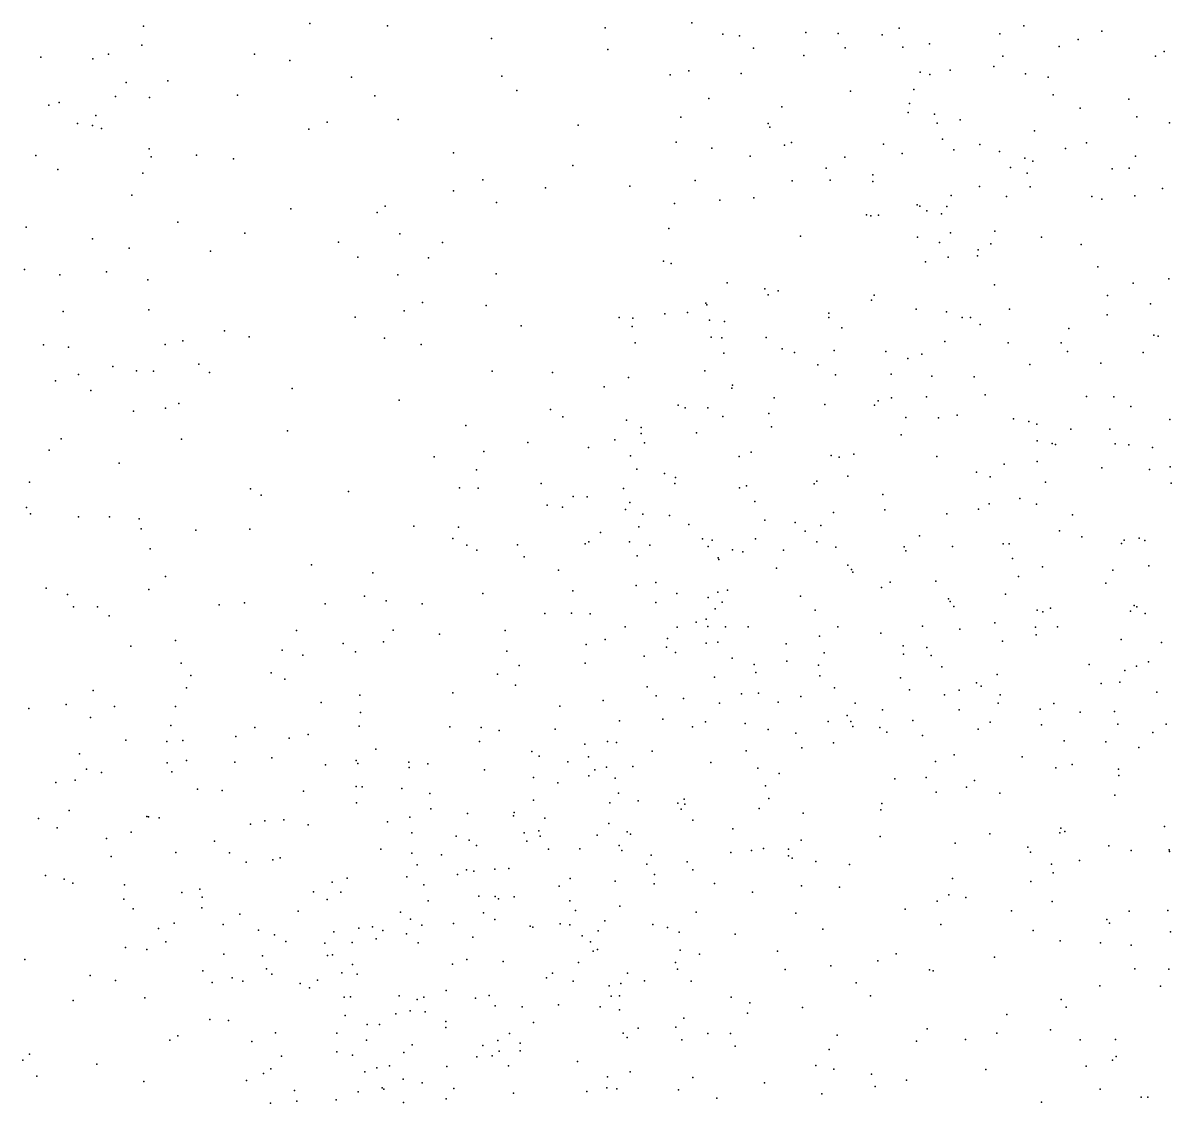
# Model space of a CAD drawing. Header units: metres. Extents: x -23.9 to 23.9, y -27.4 to 27.4.
# Drawn here: x -2.263 to -0.891, y -5.191 to -3.9 of the extents above; entities that cross this region are included whole.
import ezdxf

# ---------------------------------------------------------------- set-up
doc = ezdxf.new("R2010")
doc.units = ezdxf.units.M

msp = doc.modelspace()

# ---------------------------------------------------------------- linework, layer by layer
for p in [(-2.1192, -3.904, 0.8395), (-1.9205, -3.9007, 2.0692), (-1.8277, -3.9034, 4.4235), (-1.5676, -3.9057, 4.5672), (-1.464, -3.9, 16.4412), (-1.2162, -3.9062, 15.4997), (-1.0673, -3.9033, -11.8784), (-1.7032, -3.9185, 4.4712), (-1.4267, -3.9132, 1.8783), (-1.4069, -3.9155, 23.4965), (-1.3275, -3.9112, 14.7274), (-1.289, -3.9125, -12.153), (-1.2366, -3.9143, 14.3792), (-1.0957, -3.913, 4.5559), (-1.0021, -3.9199, -5.6764), (-0.9741, -3.9099, 15.8736), (-2.1211, -3.9264, -12.2747), (-1.5641, -3.9318, 26.2194), (-1.3903, -3.9302, 4.6197), (-1.2807, -3.9296, 14.5424), (-1.2116, -3.9291, 26.1603), (-1.1801, -3.9248, -6.7162), (-1.0249, -3.9283, -7.2606), (-0.8997, -3.9342, -7.8385), (-2.2418, -3.9408, 3.6959), (-2.1798, -3.9427, 3.9611), (-2.1609, -3.9371, 23.7888), (-1.9864, -3.9373, -23.9287), (-1.9441, -3.9448, 4.2954), (-1.3299, -3.9387, 14.5599), (-1.0924, -3.9396, 14.1374), (-0.9098, -3.9397, -5.5996), (-1.6911, -3.9634, -19.4958), (-1.4896, -3.9619, 17.7847), (-1.4674, -3.9571, 16.8662), (-1.4048, -3.9602, 15.0509), (-1.1912, -3.9587, 13.4911), (-1.1794, -3.9615, 23.325), (-1.1553, -3.9566, 15.6834), (-1.103, -3.9519, -11.7182), (-1.0653, -3.9607, -7.5419), (-2.1398, -3.9713, 0.9721), (-2.0899, -3.9691, 4.1456), (-1.8705, -3.9648, -22.9505), (-1.0383, -3.9647, -7.4224), (-2.1525, -3.9877, 0.7468), (-2.1118, -3.989, -25.0003), (-2.0067, -3.9863, -19.9223), (-1.8427, -3.987, 23.7014), (-1.673, -3.9806, -12.2049), (-1.4437, -3.9901, 4.5092), (-1.2743, -3.9814, -6.3342), (-1.1987, -3.9797, -12.0124), (-1.032, -3.9859, -11.4053), (-0.9416, -3.9909, -11.1901), (-2.2323, -3.9981, 0.5462), (-2.2198, -3.9949, -20.2438), (-1.3564, -4.0001, 14.2022), (-1.2037, -3.9961, -6.0248), (-1, -4.0019, 26.0956), (-2.1761, -4.0104, -21.8534), (-1.8995, -4.0186, 4.2092), (-1.8146, -4.0155, 26.2208), (-1.4772, -4.0125, 16.0281), (-1.2052, -4.0068, -11.855), (-1.1739, -4.0088, -7.7532), (-1.1431, -4.0159, -7.6064), (-0.9323, -4.012, 4.3558), (-2.1981, -4.02, 26.0462), (-2.18, -4.0227, 1.0812), (-2.1691, -4.026, 23.9462), (-1.9215, -4.027, -12.2048), (-1.5997, -4.0223, 4.3731), (-1.3725, -4.02, -12.1259), (-1.3706, -4.0244, -19.377), (-1.1708, -4.0198, 14.2574), (-1.0543, -4.0289, 15.9251), (-0.893, -4.0195, -7.9751), (-1.4826, -4.0425, 15.5513), (-1.3533, -4.0459, 14.7786), (-1.3449, -4.0428, 26.1426), (-1.235, -4.045, -11.7527), (-1.1642, -4.0388, -11.6037), (-1.1196, -4.0452, 1.6647), (-0.9922, -4.0431, 13.1163), (-2.2479, -4.0583, -12.0718), (-2.1125, -4.0504, -12.1257), (-2.11, -4.0598, 0.9027), (-2.0559, -4.058, 4.0373), (-1.7486, -4.0552, 23.6306), (-1.4398, -4.0497, 23.5197), (-1.3941, -4.0591, 4.421), (-1.2812, -4.0602, -26.7867), (-1.2125, -4.056, -6.4869), (-1.1507, -4.0516, -6.7086), (-1.0961, -4.0534, 18.7699), (-1.0175, -4.05, -8.0863), (-0.9338, -4.0592, -5.6699), (-2.0115, -4.0622, -25.6399), (-1.6061, -4.0705, 23.5547), (-1.3033, -4.0736, 15.5792), (-1.083, -4.0727, -7.1404), (-1.0661, -4.0616, 4.3788), (-1.0564, -4.0653, -7.0293), (-0.9415, -4.0734, 23.1087), (-2.2214, -4.0753, 1.1934), (-2.1199, -4.0794, 3.8742), (-1.7135, -4.0875, -12.1544), (-1.2987, -4.0879, 14.5548), (-1.2477, -4.0815, 14.3742), (-1.0631, -4.0794, -11.2955), (-0.9615, -4.0743, 13.9475), (-1.7486, -4.1007, 4.1706), (-1.6389, -4.0969, 4.2384), (-1.5381, -4.0952, -12.1339), (-1.4601, -4.0882, 15.067), (-1.3439, -4.0885, -11.9891), (-1.2476, -4.0894, -7.6959), (-1.1201, -4.0954, 23.2727), (-1.0595, -4.0959, 14.0944), (-0.9017, -4.098, -8.1094), (-2.1332, -4.1058, 0.7814), (-1.6973, -4.1145, 1.9264), (-1.4306, -4.1117, 15.1992), (-1.3899, -4.109, 14.8982), (-1.1539, -4.1062, -5.9252), (-1.0878, -4.1072, 26.0795), (-0.986, -4.1072, -11.0666), (-0.9739, -4.1106, 4.2806), (-0.9345, -4.1066, -10.9507), (-1.9432, -4.1221, -25.3145), (-1.8399, -4.1266, -12.0856), (-1.8305, -4.1191, -23.6381), (-1.4846, -4.1159, 16.5658), (-1.2552, -4.1291, -7.9942), (-1.1948, -4.1172, -7.3788), (-1.1913, -4.1191, -11.5103), (-1.1832, -4.1244, 15.872), (-1.1655, -4.1279, -7.2228), (-1.1591, -4.1192, -8.0794), (-2.078, -4.1382, -21.1247), (-1.2499, -4.1303, -6.2896), (-1.2409, -4.1295, -6.1264), (-2.2592, -4.144, 3.3745), (-1.9978, -4.1511, 3.9537), (-1.8126, -4.1521, -22.4432), (-1.4914, -4.1456, 17.2774), (-1.3341, -4.1546, -11.7663), (-1.1941, -4.156, -6.023), (-1.155, -4.1509, -7.0865), (-1.102, -4.1489, -6.8936), (-1.0459, -4.1561, 16.0446), (-2.18, -4.158, 3.6074), (-2.136, -4.1693, -11.9265), (-1.8859, -4.162, -24.2803), (-1.7617, -4.1623, -26.0187), (-1.1678, -4.1625, 13.7363), (-1.1068, -4.1639, -6.7649), (-0.9988, -4.1647, -5.7801), (-2.0392, -4.1725, 3.8465), (-1.8629, -4.1799, 23.6929), (-1.7786, -4.1808, 4.0328), (-1.1577, -4.1798, 4.2764), (-1.1224, -4.1784, -11.2392), (-1.1218, -4.1711, -8.2332), (-2.2613, -4.1944, 0.4514), (-2.1633, -4.1972, 1.0537), (-1.4978, -4.1846, 15.3234), (-1.4885, -4.1873, -12.0542), (-1.1847, -4.1854, 14.2845), (-0.9788, -4.1915, -10.8874), (-2.2191, -4.2009, 0.5561), (-2.1139, -4.2068, 0.9262), (-1.8152, -4.2009, 23.6184), (-1.6977, -4.1997, 23.554), (-1.4215, -4.2105, 15.1037), (-0.9364, -4.211, -10.7535), (-0.8941, -4.2059, 23.1128), (-1.3768, -4.2176, -7.6506), (-1.3726, -4.2247, 14.7889), (-1.3606, -4.2201, 4.1866), (-1.1021, -4.2128, -11.1266), (-1.7859, -4.2341, 26.1271), (-1.7095, -4.2377, -20.3252), (-1.4472, -4.2348, -11.8523), (-1.4459, -4.2367, 18.0153), (-1.2494, -4.2314, 4.2085), (-1.2461, -4.2252, -6.22), (-0.9673, -4.2257, 25.9878), (-0.916, -4.2357, 16.2049), (-2.215, -4.2447, 24.0451), (-2.1126, -4.2427, 23.876), (-1.8663, -4.2516, -21.4479), (-1.8076, -4.2439, -11.9058), (-1.5509, -4.252, 23.4561), (-1.496, -4.2475, 16.8711), (-1.4692, -4.2458, -7.8838), (-1.3002, -4.2467, 23.302), (-1.3002, -4.2519, 26.038), (-1.196, -4.2418, -6.8621), (-1.1594, -4.2453, -6.7082), (-1.1408, -4.2518, -6.5682), (-1.1309, -4.252, 4.1785), (-1.0844, -4.2418, -8.428), (-0.9675, -4.2487, 13.9633), (-1.668, -4.262, 3.973), (-1.5351, -4.2626, 4.0472), (-1.5345, -4.2529, 26.0836), (-1.4428, -4.2551, -7.7441), (-1.425, -4.2568, -11.7399), (-1.2848, -4.2644, -11.4423), (-1.1192, -4.2603, 16.0874), (-1.0136, -4.2652, 4.1125), (-2.0722, -4.2798, 3.5754), (-2.0222, -4.2677, 23.7692), (-1.9928, -4.2751, 3.7354), (-1.831, -4.2767, 3.8586), (-1.4406, -4.2755, 15.5645), (-1.4279, -4.2764, -8.1224), (-1.3749, -4.2759, -7.3994), (-0.9117, -4.273, -2.4269), (-0.9067, -4.2742, -10.5639), (-2.2384, -4.2846, 1.2566), (-2.2087, -4.2872, -11.7141), (-2.0932, -4.2842, 23.7878), (-1.7872, -4.2842, -22.0929), (-1.5316, -4.2822, -8.02), (-1.3559, -4.2893, -11.5446), (-1.294, -4.2914, -7.0268), (-1.2321, -4.2924, 16.0226), (-1.1617, -4.2807, -5.9913), (-1.0861, -4.2823, -10.956), (-1.0227, -4.2822, -10.8122), (-1.0151, -4.2927, 18.876), (-0.9246, -4.2937, 1.4261), (-1.4258, -4.2947, 4.0494), (-1.3414, -4.2938, 15.8022), (-1.2057, -4.3011, -11.1917), (-1.189, -4.2957, -8.4291), (-0.975, -4.3067, -10.6564), (-2.1966, -4.3201, 1.1514), (-2.1558, -4.3104, 0.7017), (-2.1276, -4.3157, 0.9716), (-2.1072, -4.3161, 0.8226), (-2.053, -4.3079, -11.7279), (-2.0404, -4.3178, 25.9075), (-1.7023, -4.3161, 3.8719), (-1.6302, -4.3178, -23.0885), (-1.4483, -4.3157, -7.5114), (-1.3135, -4.3085, -8.3189), (-1.2921, -4.3206, 14.4495), (-1.2257, -4.3197, -6.6488), (-1.0599, -4.3083, 14.1033), (-2.2243, -4.3277, 0.5288), (-1.5688, -4.3347, -7.8899), (-1.5394, -4.3236, -11.7823), (-1.4151, -4.3329, -11.4065), (-1.177, -4.3219, -6.4549), (-1.1264, -4.3228, -26.3764), (-2.1819, -4.3391, 3.2517), (-1.9415, -4.3366, -11.7155), (-1.4162, -4.3365, -8.2656), (-1.3657, -4.348, 14.7188), (-1.2253, -4.3479, 14.5181), (-1.1834, -4.3468, -6.3347), (-1.1134, -4.3443, 25.9259), (-0.9923, -4.3464, -5.8531), (-0.9598, -4.3466, -8.553), (-2.0928, -4.3604, -11.631), (-2.0769, -4.3549, 3.4205), (-1.8134, -4.3509, 23.5808), (-1.6328, -4.362, -20.7491), (-1.4802, -4.3568, 25.994), (-1.4717, -4.3599, 15.4337), (-1.4446, -4.3597, -7.3134), (-1.305, -4.3559, -6.7985), (-1.2457, -4.3569, 23.2277), (-1.2411, -4.3515, 4.0276), (-0.9393, -4.3584, -10.4754), (-2.1312, -4.3639, 25.8145), (-1.618, -4.3707, -8.1161), (-1.542, -4.3748, -7.6202), (-1.4269, -4.3701, -7.2026), (-1.3719, -4.3666, 3.9583), (-1.2082, -4.3715, -6.0824), (-1.1691, -4.372, -8.6166), (-1.147, -4.3685, 14.2354), (-1.0794, -4.3731, -5.9506), (-0.8926, -4.3737, 0.8052), (-1.9471, -4.3872, 3.6045), (-1.7341, -4.381, 3.756), (-1.5243, -4.3834, -8.2475), (-1.4584, -4.3897, 1.6841), (-1.3687, -4.3824, -8.4178), (-1.0611, -4.3763, -10.7177), (-1.0517, -4.3794, -2.5889), (-1.0109, -4.3855, -10.5857), (-0.9644, -4.3852, 25.8825), (-2.2175, -4.3968, 3.072), (-2.0736, -4.3973, 23.9184), (-1.66, -4.4012, -7.9579), (-1.5558, -4.3981, 17.7531), (-1.5244, -4.3906, -11.5412), (-1.5205, -4.4017, 3.8455), (-1.2138, -4.392, 14.215), (-1.0512, -4.3994, -20.0029), (-1.0335, -4.4026, 13.7269), (-0.9579, -4.4028, -2.2563), (-2.2319, -4.4106, 25.7115), (-1.7126, -4.4122, -11.6629), (-1.5874, -4.4072, -23.4871), (-1.3929, -4.4127, -20.469), (-1.2973, -4.4167, -8.5714), (-1.2705, -4.4153, 3.9195), (-1.0293, -4.4038, 23.0758), (-0.9417, -4.4042, 13.9309), (-0.9135, -4.4073, -10.3695), (-2.1481, -4.426, -11.5083), (-1.7719, -4.4186, 25.9618), (-1.5372, -4.4172, -21.5016), (-1.4075, -4.4181, 15.8281), (-1.2877, -4.4189, -10.9347), (-1.1713, -4.4179, -10.8432), (-1.0908, -4.4273, 16.2987), (-1.0514, -4.424, -2.6923), (-0.8923, -4.4305, 3.8628), (-1.721, -4.4339, -8.0529), (-1.5298, -4.4332, -11.4291), (-1.4965, -4.4384, -11.3013), (-1.4836, -4.4433, 23.3443), (-1.2774, -4.4417, 25.8844), (-1.1238, -4.4369, 3.9382), (-1.1076, -4.4424, -8.798), (-0.9741, -4.4316, -8.7015), (-0.9171, -4.4337, -2.8484), (-2.2551, -4.4489, 2.8994), (-1.9912, -4.4568, 25.8268), (-1.7415, -4.4553, 3.6396), (-1.719, -4.4558, -8.1888), (-1.6438, -4.4502, -7.6914), (-1.5455, -4.4564, 17.2514), (-1.4842, -4.4504, -7.0844), (-1.4069, -4.4555, 14.9255), (-1.3986, -4.4532, -10.9262), (-1.3178, -4.4508, 16.1481), (-1.3144, -4.4477, -6.4501), (-1.0415, -4.4488, -2.3687), (-0.8913, -4.45, 22.9837), (-1.9786, -4.4644, 23.8089), (-1.874, -4.4598, -11.537), (-1.6057, -4.466, -11.517), (-1.589, -4.4664, -24.9383), (-1.3885, -4.472, 14.7848), (-1.2358, -4.4633, 14.3712), (-1.072, -4.4682, 14.1277), (-2.2587, -4.4791, 1.3996), (-1.6366, -4.4763, -7.5551), (-1.6185, -4.4784, -8.3491), (-1.5433, -4.4812, -25.2724), (-1.538, -4.4732, -8.4271), (-1.2947, -4.4848, -10.6586), (-1.2333, -4.4817, 16.4785), (-1.1214, -4.4811, -2.5381), (-1.1086, -4.4747, -10.5493), (-1.052, -4.4749, -2.7949), (-2.2542, -4.4867, 23.856), (-2.1969, -4.49, 1.1981), (-2.1598, -4.4901, 0.6714), (-2.1242, -4.4924, 25.716), (-1.5223, -4.487, 16.3358), (-1.4904, -4.4885, -11.1274), (-1.4676, -4.4992, -11.0181), (-1.3767, -4.4942, 15.9971), (-1.3406, -4.4971, 23.2356), (-1.159, -4.4864, -2.7094), (-1.0092, -4.4879, 16.5054), (-2.1219, -4.5043, 0.9738), (-2.0564, -4.5061, 3.1656), (-1.9921, -4.5049, 3.2901), (-1.7961, -4.5013, 3.5395), (-1.7426, -4.5024, 23.6491), (-1.573, -4.5087, 3.6544), (-1.5273, -4.502, 15.6586), (-1.3283, -4.5071, 14.5198), (-1.3096, -4.5006, 3.7753), (-1.1918, -4.5129, -6.1092), (-1.0245, -4.507, -10.3419), (-1.7493, -4.5162, -11.4839), (-1.7328, -4.5239, 23.4739), (-1.6721, -4.5236, 25.8742), (-1.5915, -4.5222, -11.3291), (-1.5869, -4.5199, -7.1838), (-1.5385, -4.52, -8.5281), (-1.5141, -4.5239, 15.7422), (-1.4511, -4.5164, 15.2364), (-1.4443, -4.5254, 3.6897), (-1.4394, -4.5182, -6.6975), (-1.3879, -4.5165, -6.5439), (-1.3144, -4.5201, -6.3178), (-1.292, -4.5262, -25.7306), (-1.2103, -4.526, -10.4132), (-1.1524, -4.5254, 3.7927), (-1.0918, -4.5222, 25.7818), (-1.0846, -4.5222, 16.6191), (-0.998, -4.514, -2.929), (-0.9503, -4.5219, -2.2398), (-0.9474, -4.5182, 0.7491), (-0.9293, -4.5156, -5.8649), (-0.9225, -4.5184, 16.6105), (-2.1111, -4.5285, -11.3539), (-1.7208, -4.5298, -7.6509), (-1.6644, -4.5381, -7.4021), (-1.5292, -4.5369, 15.9609), (-1.4323, -4.5392, 25.8409), (-1.4151, -4.5295, -22.7393), (-1.4029, -4.5319, -8.7042), (-1.3545, -4.5298, -10.5438), (-1.208, -4.5307, -8.9177), (-1.0808, -4.5398, -8.9426), (-1.9185, -4.5474, -11.3821), (-1.6232, -4.554, 3.5577), (-1.4316, -4.5413, -10.7682), (-1.3626, -4.5514, -6.4296), (-1.2775, -4.5479, -6.1764), (-1.2733, -4.5532, 25.7961), (-1.0449, -4.5498, 23.0433), (-0.9608, -4.5537, -3.0473), (-0.9178, -4.5487, 19.0115), (-2.0927, -4.5614, 24.0625), (-1.8449, -4.5569, -8.0091), (-1.2715, -4.5563, -21.7078), (-1.1722, -4.5671, -10.2063), (-1.0737, -4.5613, -6.0272), (-2.2352, -4.5755, 2.6911), (-2.1127, -4.577, 0.7791), (-1.7135, -4.5817, 3.4649), (-1.606, -4.5785, -11.2), (-1.5306, -4.572, -6.9149), (-1.5069, -4.5687, -8.6689), (-1.433, -4.5801, -10.6544), (-1.4214, -4.5777, 16.7039), (-1.2374, -4.5745, 3.6876), (-1.2268, -4.5682, -2.6413), (-0.9692, -4.5694, 13.9783), (-2.2098, -4.583, 1.2821), (-2.0285, -4.5952, 3.0456), (-1.9982, -4.5928, 23.754), (-1.9021, -4.594, -8.2856), (-1.8551, -4.5849, 3.3799), (-1.829, -4.5904, -7.8086), (-1.7863, -4.5942, -11.3466), (-1.507, -4.5923, -10.8661), (-1.4818, -4.5819, 15.4452), (-1.4442, -4.5867, 3.596), (-1.4275, -4.5922, 16.2427), (-1.334, -4.5848, -10.3066), (-1.1573, -4.5883, -2.3637), (-1.1551, -4.5913, -2.9259), (-1.0892, -4.5824, -20.6125), (-2.2027, -4.5975, 24.2795), (-2.1741, -4.5975, 0.6234), (-2.16, -4.6085, -11.21), (-1.6396, -4.6057, 23.3808), (-1.6078, -4.6054, -7.112), (-1.5853, -4.6061, 17.4622), (-1.4359, -4.6001, 16.4444), (-1.3164, -4.6017, 16.8813), (-1.1509, -4.5971, 14.25), (-1.0511, -4.6018, 3.7115), (-1.0445, -4.6036, 16.8762), (-1.0352, -4.5991, -9.9732), (-0.9397, -4.603, -8.9634), (-0.9352, -4.5962, 0.8838), (-0.9321, -4.5978, -3.1661), (-0.9224, -4.6055, 3.6661), (-1.5435, -4.6214, 25.8001), (-1.4814, -4.6221, 15.9451), (-1.4587, -4.616, 15.1879), (-1.4468, -4.6125, 16.5776), (-1.4446, -4.6213, -24.5701), (-1.4238, -4.6217, 23.2498), (-1.3967, -4.6214, -8.9051), (-1.2893, -4.6214, -2.8506), (-1.1881, -4.6207, -9.9906), (-1.1018, -4.6169, -3.0321), (-1.0532, -4.6219, 0.6846), (-1.027, -4.6214, -2.2568), (-1.9363, -4.6258, -11.25), (-1.8207, -4.6257, 23.6613), (-1.7652, -4.6303, -8.516), (-1.6869, -4.6259, -7.3287), (-1.4928, -4.6356, -6.7318), (-1.3112, -4.6328, 14.8831), (-1.2382, -4.629, -2.5136), (-1.1435, -4.6243, 14.3724), (-1.0523, -4.631, -9.8538), (-2.1344, -4.6446, 1.0576), (-2.0807, -4.6379, 25.6258), (-1.9534, -4.6495, -8.1081), (-1.8805, -4.6416, -7.8965), (-1.8322, -4.6394, 1.811), (-1.59, -4.6427, -10.9861), (-1.5675, -4.6368, 3.4642), (-1.4942, -4.6459, -8.8503), (-1.4466, -4.6409, 15.1673), (-1.433, -4.6398, -6.5467), (-1.3511, -4.6419, -10.1897), (-1.2114, -4.6443, 16.9941), (-1.1832, -4.6462, -9.8773), (-1.0928, -4.6386, -9.1124), (-0.951, -4.6369, -9.777), (-0.9027, -4.6403, -5.8932), (-1.9285, -4.6555, 25.6511), (-1.8656, -4.6516, 3.2455), (-1.6848, -4.6506, -8.6493), (-1.5209, -4.6567, 15.7139), (-1.4833, -4.6521, 16.9771), (-1.4156, -4.6591, 17.9972), (-1.3503, -4.6627, 3.5128), (-1.3057, -4.6525, 23.1838), (-1.211, -4.6543, -22.2431), (-1.1779, -4.6557, 25.6955), (-0.9183, -4.6634, -3.313), (-2.0739, -4.6648, -11.1452), (-1.9666, -4.6765, -8.3583), (-1.6703, -4.6678, -11.0806), (-1.5912, -4.6651, -6.997), (-1.3894, -4.6665, -9.0112), (-1.3874, -4.676, 17.0906), (-1.3124, -4.6675, -23.2939), (-1.165, -4.6695, 3.5677), (-0.9892, -4.6666, 1.3135), (-0.9467, -4.6737, 25.7009), (-0.9325, -4.6686, -2.2164), (-2.0626, -4.6798, 0.9167), (-1.9502, -4.684, 23.9134), (-1.6961, -4.6781, 23.4931), (-1.6747, -4.6911, 3.3218), (-1.4369, -4.6819, -10.3561), (-1.3108, -4.6802, -9.937), (-1.2145, -4.6824, -25.4086), (-1.1236, -4.6886, -3.1553), (-1.0992, -4.6787, 17.0691), (-0.9747, -4.6892, 0.9631), (-0.9525, -4.6875, -3.544), (-2.1791, -4.6976, -11.0602), (-2.0678, -4.6945, 2.7777), (-1.8605, -4.7033, -11.1478), (-1.7493, -4.7006, -7.4364), (-1.5174, -4.6931, 16.7372), (-1.5065, -4.704, -10.5231), (-1.4045, -4.7015, 23.5152), (-1.3841, -4.7007, -2.7881), (-1.3337, -4.7049, -24.9147), (-1.2936, -4.6946, -2.9946), (-1.204, -4.6967, 14.3329), (-1.1621, -4.7029, -9.2592), (-1.1445, -4.6974, -9.6349), (-1.1183, -4.6924, -3.43), (-1.0956, -4.7028, 23.0664), (-0.9083, -4.6997, -9.5024), (-2.2116, -4.7144, 24.4021), (-2.1537, -4.7166, 1.2666), (-2.0807, -4.7169, 0.7424), (-1.9069, -4.712, -8.4744), (-1.6216, -4.7165, -3.5051), (-1.5698, -4.7097, 17.7337), (-1.4739, -4.7073, 15.351), (-1.4308, -4.7126, 15.0303), (-1.3606, -4.7117, -9.1412), (-1.2688, -4.7126, -3.541), (-1.0978, -4.7129, -3.5615), (-1.0315, -4.7133, -9.512), (-2.2561, -4.7193, 1.4974), (-2.1825, -4.7301, 1.385), (-1.8596, -4.7239, 3.1162), (-1.4984, -4.7319, -3.4108), (-1.2782, -4.7275, -2.376), (-1.236, -4.7206, 3.4645), (-1.1446, -4.7209, 0.6148), (-1.0476, -4.7198, -3.2959), (-0.9999, -4.7236, -9.2407), (-0.9587, -4.7229, -9.3436), (-2.0865, -4.7396, 2.6546), (-1.986, -4.742, 1.0139), (-1.8615, -4.7401, -7.7326), (-1.7531, -4.741, -11.0448), (-1.7155, -4.7418, -8.7533), (-1.6942, -4.7453, -7.2216), (-1.627, -4.7438, 23.3896), (-1.5502, -4.734, 16.4771), (-1.4631, -4.741, -10.2638), (-1.4474, -4.735, -2.8987), (-1.4003, -4.7372, -6.3426), (-1.3725, -4.7442, -2.6331), (-1.3009, -4.7348, -3.3664), (-1.2738, -4.7346, -6.1565), (-1.2714, -4.7407, -9.6193), (-1.2392, -4.742, -9.3414), (-1.1998, -4.7333, -9.5197), (-1.1217, -4.7437, -9.4369), (-1.1076, -4.7354, 0.8815), (-1.0461, -4.7386, 17.2135), (-0.955, -4.7377, 0.4267), (-0.8973, -4.7377, 13.8978), (-2.1402, -4.7568, 2.5191), (-2.091, -4.7584, 25.4882), (-2.0719, -4.7572, 1.6847), (-2.0086, -4.7527, -11.023), (-1.9452, -4.7545, 2.894), (-1.9222, -4.7501, 0.9108), (-1.7174, -4.7585, -3.5509), (-1.5647, -4.7587, 16.6813), (-1.554, -4.7597, -6.7824), (-1.3395, -4.7486, -2.5155), (-1.2946, -4.7601, 25.6384), (-1.2307, -4.7475, 0.7658), (-1.1884, -4.7513, -2.3018), (-1.0189, -4.7577, 3.4844), (-0.9691, -4.7591, 22.995), (-0.9131, -4.7477, 17.2231), (-2.1957, -4.7732, 0.3453), (-1.8413, -4.7679, -3.3922), (-1.655, -4.7707, -7.0756), (-1.5919, -4.7617, 16.6192), (-1.5114, -4.7701, -6.6424), (-1.399, -4.7699, -3.3039), (-1.3323, -4.766, -9.747), (-0.9296, -4.7657, 23.3263), (-2.0908, -4.784, 0.5877), (-2.0675, -4.7812, -3.5409), (-2.0101, -4.7832, -8.1835), (-1.9657, -4.778, -8.0063), (-1.9015, -4.7864, 0.732), (-1.8651, -4.7814, -3.5648), (-1.8631, -4.785, -8.6115), (-1.8022, -4.7833, -7.5066), (-1.7792, -4.7852, 23.7029), (-1.6462, -4.7763, -8.8806), (-1.6119, -4.7827, -6.9326), (-1.5875, -4.7771, -3.5914), (-1.441, -4.7838, -10.0582), (-1.1728, -4.7823, 3.3925), (-1.1506, -4.7746, 17.3138), (-1.0692, -4.7768, 0.4702), (-1.0096, -4.7861, 1.0525), (-2.187, -4.7916, -3.4031), (-2.1691, -4.7957, 1.6318), (-2.0852, -4.7947, -10.932), (-1.8016, -4.7896, 0.8184), (-1.7118, -4.7926, -10.814), (-1.5869, -4.7995, 3.2078), (-1.5799, -4.7923, -10.5001), (-1.5659, -4.7892, -8.998), (-1.5342, -4.7883, -3.2867), (-1.3851, -4.7904, -6.2392), (-1.3597, -4.7968, 17.3322), (-1.0291, -4.7901, 14.0762), (-0.9542, -4.7915, -21.8869), (-0.9538, -4.7991, 0.318), (-2.2238, -4.8074, 0.209), (-2.2008, -4.8049, -10.8804), (-1.8649, -4.8125, 1.0503), (-1.8576, -4.8127, 2.9475), (-1.8104, -4.8148, -10.9548), (-1.6531, -4.8015, 16.8441), (-1.624, -4.8079, 16.2439), (-1.5555, -4.8025, 15.9222), (-1.3757, -4.8114, 1.4564), (-1.2212, -4.8032, 18.61), (-1.1837, -4.8015, 23.1119), (-1.1357, -4.8131, 14.2358), (-1.126, -4.8053, -3.6409), (-2.0544, -4.8154, -3.3227), (-2.0252, -4.8173, 1.4143), (-1.9279, -4.818, -10.9421), (-1.7769, -4.8209, -3.2574), (-1.6531, -4.8286, 25.5394), (-1.5517, -4.8202, 15.8181), (-1.473, -4.8273, -3.0812), (-1.3717, -4.8268, 0.6477), (-1.1721, -4.8192, 14.8003), (-1.0958, -4.8202, -6.0767), (-0.9586, -4.8229, 25.6035), (-2.2077, -4.8412, -3.6061), (-1.8647, -4.8317, -7.643), (-1.7759, -4.8389, -7.3669), (-1.5618, -4.8319, -10.318), (-1.528, -4.8296, 15.6459), (-1.4808, -4.8321, -9.1548), (-1.4768, -4.8394, -3.6891), (-1.4724, -4.8336, 25.5873), (-1.3833, -4.8387, 18.3089), (-1.2381, -4.8403, 17.4487), (-1.237, -4.8325, 0.5276), (-2.2445, -4.8507, -3.2674), (-2.1151, -4.8483, 25.2646), (-2.1131, -4.8486, 24.328), (-2.1002, -4.8497, 0.4371), (-1.9739, -4.8534, -3.65), (-1.9512, -4.8521, -8.4196), (-1.8274, -4.8544, -3.6685), (-1.8008, -4.849, 23.6839), (-1.732, -4.8448, 0.6882), (-1.677, -4.8475, -3.1766), (-1.6762, -4.8435, 16.4027), (-1.6394, -4.8501, 17.3789), (-1.4627, -4.8527, -9.9209), (-1.3307, -4.8443, -3.6985), (-2.2224, -4.8617, 2.1592), (-2.1338, -4.867, 0.3196), (-1.9914, -4.8575, 0.6177), (-1.9224, -4.8582, -7.7886), (-1.7984, -4.8677, -10.7807), (-1.6642, -4.8676, 0.8516), (-1.6469, -4.8654, 3.0745), (-1.5632, -4.8564, 16.3733), (-1.541, -4.8667, 15.656), (-1.5372, -4.8694, -10.1205), (-1.4149, -4.8629, 3.1837), (-1.1079, -4.8688, 1.0555), (-1.0242, -4.8679, -23.2302), (-1.0231, -4.8622, -2.2277), (-1.0181, -4.8663, -3.6251), (-0.8993, -4.86, -22.3483), (-2.1634, -4.8745, 1.8455), (-2.0341, -4.8776, 2.486), (-1.7454, -4.8718, 3.0091), (-1.7299, -4.8764, 16.6413), (-1.7211, -4.8829, -8.9023), (-1.6612, -4.8777, -10.4697), (-1.6451, -4.8717, 23.4713), (-1.5771, -4.8705, -3.0629), (-1.5506, -4.883, 17.3902), (-1.3332, -4.8765, -2.3412), (-1.2387, -4.8722, 0.9202), (-1.1491, -4.88, 3.2512), (-0.9656, -4.8834, -6.0185), (-2.1578, -4.8961, 0.2033), (-2.0804, -4.8914, -3.0958), (-2.0165, -4.8915, -8.1286), (-1.8355, -4.8874, 0.6095), (-1.7984, -4.8921, -8.8132), (-1.7632, -4.8942, 16.8394), (-1.6352, -4.8872, -3.7355), (-1.5978, -4.8867, 0.6594), (-1.5475, -4.8887, -2.8048), (-1.5124, -4.8946, -6.5107), (-1.4172, -4.8914, 14.7383), (-1.3925, -4.8888, -9.5744), (-1.3783, -4.8865, 0.7897), (-1.3484, -4.8872, 25.5502), (-1.3483, -4.8951, 0.5279), (-1.0624, -4.8847, 17.5801), (-1.0594, -4.891, -23.7263), (-0.9388, -4.8888, 13.9985), (-0.8934, -4.8882, 1.31), (-0.893, -4.89, 17.5768), (-1.9963, -4.9027, -8.0048), (-1.9647, -4.8999, 2.5745), (-1.9557, -4.8977, 1.5091), (-1.7919, -4.906, 2.8911), (-1.6824, -4.9105, 16.0923), (-1.5177, -4.905, 23.3215), (-1.4696, -4.9024, -9.7922), (-1.344, -4.8979, 23.1991), (-1.3159, -4.9021, 17.5374), (-1.2756, -4.9057, -6.1642), (-1.0342, -4.905, 3.2535), (-1.0007, -4.9007, 0.2312), (-2.2361, -4.9188, 24.6339), (-2.2137, -4.9231, -3.0032), (-1.8759, -4.9217, 2.701), (-1.8043, -4.9203, -10.6442), (-1.7439, -4.9177, -3.7642), (-1.7332, -4.9121, 25.3929), (-1.7245, -4.9136, 16.2746), (-1.6994, -4.9112, 0.6055), (-1.6092, -4.9221, 25.448), (-1.5086, -4.9176, 3.067), (-1.4626, -4.9121, 0.5979), (-1.1524, -4.9222, -2.2688), (-1.032, -4.9156, 1.1978), (-2.2036, -4.9277, 25.0072), (-2.1418, -4.93, 1.9568), (-2.0519, -4.9351, -2.9961), (-1.9159, -4.9382, -7.6825), (-1.8935, -4.9267, -3.759), (-1.784, -4.9299, 16.4953), (-1.6223, -4.9315, -10.2172), (-1.5556, -4.9253, -10.0113), (-1.5088, -4.9288, 15.3146), (-1.4369, -4.9284, -2.3738), (-1.3329, -4.9309, 0.8962), (-1.2875, -4.9328, 14.4367), (-1.0587, -4.926, 14.5953), (-2.1424, -4.947, -3.7575), (-2.0733, -4.9391, 1.8499), (-2.0489, -4.9445, -10.7011), (-1.8996, -4.9473, -8.6187), (-1.8832, -4.9387, -10.7549), (-1.779, -4.9491, 16.9837), (-1.7184, -4.9435, 17.1217), (-1.699, -4.9439, -7.0212), (-1.6948, -4.9464, 1.1404), (-1.6763, -4.9442, -10.3131), (-1.6098, -4.949, -9.1185), (-1.3915, -4.9388, -9.4182), (-1.1707, -4.9494, 14.2733), (-1.1568, -4.9419, 25.4948), (-1.1363, -4.9451, 0.2785), (-1.0334, -4.9498, 14.1121), (-2.1313, -4.9586, 24.4916), (-2.0494, -4.9574, 0.3566), (-2.0038, -4.9651, 25.0675), (-1.9344, -4.9612, -8.4529), (-1.8118, -4.9624, -7.3417), (-1.7127, -4.9635, -9.0023), (-1.6029, -4.9606, -6.7129), (-1.55, -4.9552, 0.8855), (-1.4588, -4.9627, 15.2732), (-1.3395, -4.9638, -3.722), (-1.2088, -4.9589, 17.6735), (-1.0818, -4.9608, -3.6655), (-0.9412, -4.9613, -24.9297), (-0.895, -4.9604, -0.075), (-2.0823, -4.9757, 0.2389), (-2.0239, -4.9774, 2.3114), (-1.7999, -4.9709, 1.6789), (-1.7866, -4.9782, 2.7607), (-1.7488, -4.9762, -7.1367), (-1.6992, -4.9711, 23.6152), (-1.6569, -4.9793, 25.2867), (-1.6211, -4.9763, -2.8044), (-1.6096, -4.9775, 1.0618), (-1.5677, -4.9727, 17.5524), (-1.5103, -4.9771, -9.7007), (-1.1662, -4.9773, 1.135), (-0.968, -4.9712, -2.1692), (-0.9649, -4.9758, 0.0331), (-2.1011, -4.9821, 2.1556), (-1.9816, -4.9842, -7.854), (-1.9626, -4.9897, -8.3117), (-1.8918, -4.9859, -7.5581), (-1.8619, -4.9816, 1.5595), (-1.8455, -4.9801, 0.4823), (-1.8331, -4.9844, -3.8445), (-1.8048, -4.9885, -2.9456), (-1.7255, -4.9925, 0.4903), (-1.6539, -4.9806, 2.8967), (-1.5948, -4.9907, 15.8059), (-1.5757, -4.985, -9.8965), (-1.4931, -4.9807, -6.3594), (-1.4789, -4.9864, 2.9721), (-1.4122, -4.9889, 0.4431), (-1.3074, -4.9827, 0.9912), (-1.0561, -4.9843, 23.0358), (-0.8921, -4.9862, -3.6626), (-2.1407, -5.0046, 24.6753), (-2.1152, -5.007, 0.0959), (-2.0924, -4.9979, -10.6015), (-1.9491, -4.9976, 0.4374), (-1.9026, -4.9994, -10.6239), (-1.8696, -4.9989, 23.9666), (-1.8411, -4.9943, -10.5115), (-1.7907, -4.9992, 1.4711), (-1.5851, -4.9979, 0.5119), (-1.0236, -4.9969, 17.7992), (-0.9756, -4.9993, 3.1298), (-0.9391, -5.0018, -24.4235), (-2.2609, -5.0189, -0.2922), (-2.0231, -5.0126, -8.0552), (-1.9767, -5.0146, 24.3281), (-1.8992, -5.0142, 1.7217), (-1.8933, -5.0134, 2.4897), (-1.7329, -5.0191, 17.7515), (-1.5818, -5.0092, -2.5893), (-1.5767, -5.0073, 15.648), (-1.4777, -5.0081, 0.9851), (-1.4548, -5.0129, 25.3549), (-1.3616, -5.009, -2.3365), (-1.2416, -5.0206, 3.0035), (-1.2199, -5.0124, -3.7012), (-1.1023, -5.0163, 1.2541), (-2.048, -5.0325, 2.0589), (-1.972, -5.0304, -3.8904), (-1.8693, -5.025, 16.5911), (-1.7499, -5.0246, 25.1264), (-1.6893, -5.0214, 17.3785), (-1.5993, -5.0225, -9.2133), (-1.4836, -5.0226, 23.5657), (-1.4812, -5.0305, -9.4394), (-1.3523, -5.0311, 0.3315), (-1.2977, -5.0266, 23.1851), (-1.1801, -5.0314, 23.4433), (-1.1754, -5.0327, 0.1823), (-0.9346, -5.0304, -6.0099), (-0.8938, -5.0306, -1.9388), (-2.1827, -5.0383, -0.1337), (-2.1526, -5.044, -10.5088), (-2.0372, -5.0466, 24.8895), (-2.013, -5.041, 2.2086), (-2.0004, -5.045, -10.5536), (-1.9656, -5.0366, 1.9114), (-1.9319, -5.0478, 16.8068), (-1.9112, -5.0437, 24.9804), (-1.8822, -5.0349, 24.1403), (-1.8637, -5.0368, -8.7474), (-1.6374, -5.0409, 16.7509), (-1.6303, -5.0353, 1.2613), (-1.6057, -5.0448, 23.4538), (-1.5488, -5.0476, -9.6146), (-1.5409, -5.0355, -3.7847), (-1.5204, -5.0446, 15.1817), (-1.4648, -5.0451, 14.7718), (-1.2676, -5.0469, 1.1176), (-1.9208, -5.053, -2.8684), (-1.7575, -5.0561, 1.5641), (-1.5628, -5.0507, 1.1736), (-0.9764, -5.0504, -3.6956), (-0.9039, -5.051, -0.2149), (-2.2032, -5.0682, -2.8402), (-2.1175, -5.0649, -3.9207), (-1.8795, -5.0639, -7.4365), (-1.8719, -5.0637, 17.0231), (-1.8134, -5.0624, 16.2207), (-1.7919, -5.0667, -9.0147), (-1.7842, -5.064, 23.8186), (-1.7223, -5.0654, -10.0658), (-1.7061, -5.0622, -9.12), (-1.6989, -5.0745, -2.7891), (-1.6667, -5.0756, -9.9223), (-1.6233, -5.0731, -6.6528), (-1.5603, -5.063, 0.4139), (-1.5504, -5.0624, -6.4442), (-1.417, -5.0641, 1.1439), (-1.3946, -5.0709, 14.5403), (-1.2505, -5.0625, 18.805), (-1.0225, -5.067, 1.4058), (-1.8781, -5.086, 2.3775), (-1.8174, -5.0841, -10.2089), (-1.8006, -5.0803, 1.7138), (-1.7825, -5.0818, 17.2889), (-1.5736, -5.0758, 15.9731), (-1.5502, -5.0792, 15.3275), (-1.4736, -5.0892, 17.8299), (-1.3973, -5.0831, 2.8528), (-1.3317, -5.0764, -3.7403), (-1.0877, -5.0847, 0.033), (-1.0167, -5.0762, 25.4319), (-2.0398, -5.0909, 0.1231), (-2.0174, -5.092, -7.9552), (-1.8519, -5.0968, 1.8584), (-1.8372, -5.0967, 24.2668), (-1.7577, -5.0931, 2.5924), (-1.7577, -5.1004, -7.0292), (-1.653, -5.0944, 2.7256), (-1.528, -5.101, -2.3878), (-1.483, -5.1001, -6.269), (-1.1825, -5.1021, 1.2807), (-2.0875, -5.1154, -0.0438), (-2.0781, -5.1103, 23.8115), (-1.9612, -5.1067, 0.2877), (-1.8881, -5.1072, -8.6068), (-1.8528, -5.1153, 24.8837), (-1.6957, -5.1157, 24.9895), (-1.6816, -5.1074, -6.7918), (-1.5459, -5.107, 2.7639), (-1.5413, -5.1122, -9.3918), (-1.4758, -5.1152, 0.2978), (-1.4448, -5.1074, 1.2795), (-1.4177, -5.1077, 18.5975), (-1.2902, -5.1093, -2.2985), (-1.1954, -5.1166, 14.2564), (-1.137, -5.1147, 25.3876), (-1.0996, -5.107, -3.7283), (-1.0355, -5.1033, 2.9496), (-0.9999, -5.1149, -0.1406), (-0.9578, -5.1148, 18.0341), (-1.9895, -5.1172, 24.7872), (-1.8879, -5.1296, 17.1533), (-1.808, -5.1303, 0.2874), (-1.7981, -5.1209, 2.4616), (-1.7135, -5.1218, 15.9322), (-1.6942, -5.1288, 17.6204), (-1.6692, -5.1283, -2.5484), (-1.669, -5.1191, -9.2307), (-1.4122, -5.1225, 25.1688), (-1.2996, -5.1268, 25.2663), (-2.2631, -5.1394, -0.4259), (-2.2554, -5.1321, -10.3353), (-2.1747, -5.1441, -2.7558), (-1.9541, -5.1345, 16.6399), (-1.8693, -5.1333, 24.495), (-1.7208, -5.1354, -3.8471), (-1.7026, -5.1342, 1.6737), (-1.6005, -5.1408, -3.8183), (-0.9612, -5.1394, 1.0793), (-0.9567, -5.135, 14.7049), (-1.9757, -5.1553, 16.8803), (-1.9669, -5.1499, -8.2365), (-1.8545, -5.1535, -10.0899), (-1.8402, -5.1485, -8.8105), (-1.8251, -5.1461, -7.1835), (-1.7567, -5.1469, 1.8132), (-1.6828, -5.1461, 0.2919), (-1.5374, -5.1534, 15.1006), (-1.3157, -5.1457, 2.7858), (-1.2943, -5.1501, 0.1084), (-1.2494, -5.1562, 18.0203), (-1.1127, -5.1504, 2.8503), (-0.9929, -5.1464, 23.0154), (-2.2465, -5.1586, 1.4677), (-2.1186, -5.165, -0.2175), (-1.9959, -5.1635, -10.3528), (-1.8087, -5.162, -8.95), (-1.7862, -5.1666, 1.9245), (-1.5646, -5.1593, 18.3506), (-1.4628, -5.1602, -3.7877), (-1.377, -5.1665, 1.4466), (-1.2449, -5.1709, -6.1606), (-1.2073, -5.1631, 0.0171), (-1.9387, -5.1756, -8.3466), (-1.8626, -5.1773, 17.5533), (-1.8339, -5.1725, 2.0327), (-1.8319, -5.1741, -2.7355), (-1.7575, -5.1854, -9.176), (-1.7481, -5.1732, -6.9214), (-1.6768, -5.179, 2.5791), (-1.5895, -5.177, 1.5738), (-1.5654, -5.1725, 24.9696), (-1.5537, -5.1738, 23.3953), (-1.4799, -5.1749, 14.6565), (-1.4341, -5.1846, 0.1703), (-1.3084, -5.1795, 14.3908), (-0.9758, -5.1742, -0.2899), (-0.9271, -5.1837, 14.1398), (-0.9191, -5.1835, -6.0089), (-1.9674, -5.1906, -3.918), (-1.936, -5.1885, 16.3908), (-1.8889, -5.1868, 17.2966), (-1.8086, -5.19, -9.892), (-1.0461, -5.1894, 18.1429)]:
    msp.add_point(p)

doc.saveas('drawing.dxf')
